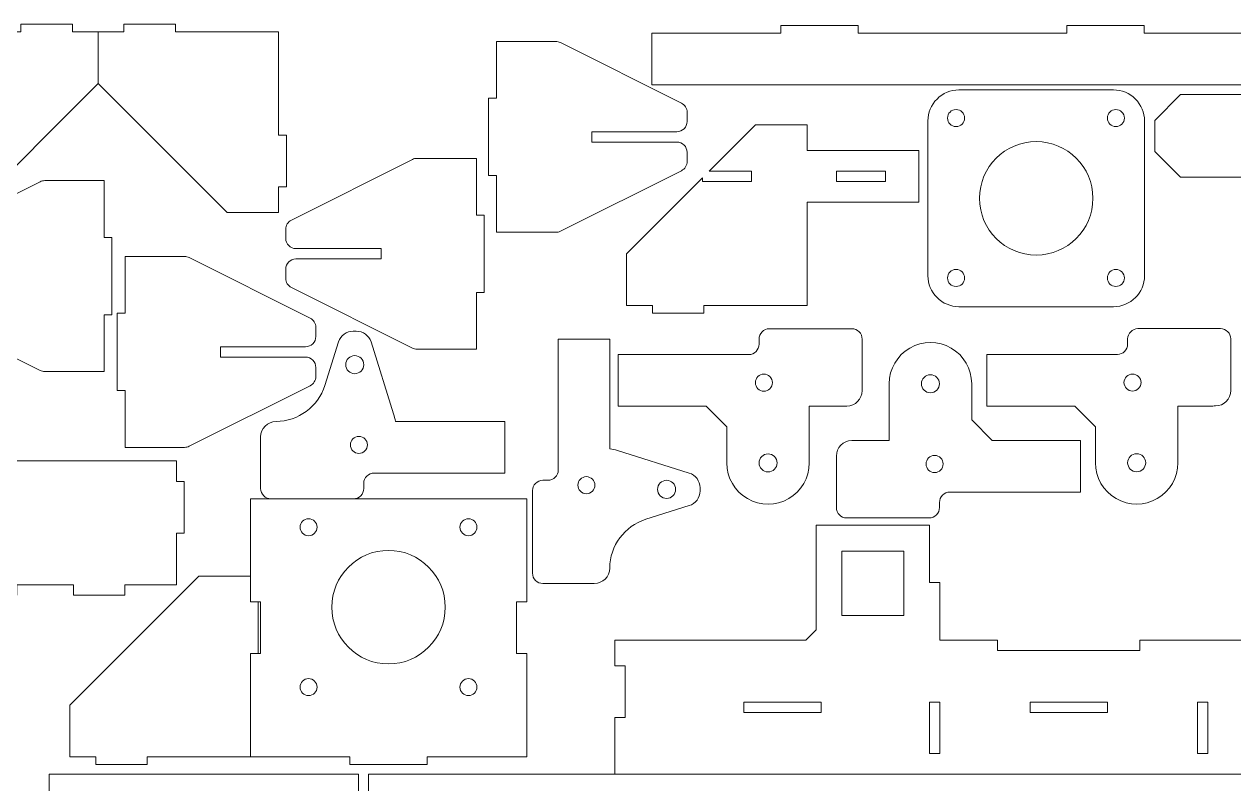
# Model space of a CAD drawing. Header units: millimetres. Extents: x -607 to 602, y -457 to -156.
# Drawn here: x 125.7 to 360.3, y -304.8 to -157.6 of the extents above; entities that cross this region are included whole.
import ezdxf
from ezdxf.lldxf.tags import DXFTag

# ---------------------------------------------------------------- set-up
doc = ezdxf.new("R2010")
doc.units = ezdxf.units.MM
doc.header["$MEASUREMENT"] = 0
doc.layers.add('Default', color=7, linetype='Continuous')
tags = doc.linetypes.add('New Line1', pattern=[4.6, 3.1, -1.5]).pattern_tags.tags
tags[6:7] = [DXFTag(74, 4), DXFTag(75, 0), DXFTag(340, '0'), DXFTag(46, 1.0), DXFTag(50, 0.0), DXFTag(44, 0.0), DXFTag(45, 0.0)]
tags[4:5] = [DXFTag(74, 4), DXFTag(75, 0), DXFTag(340, '0'), DXFTag(46, 1.0), DXFTag(50, 0.0), DXFTag(44, 0.0), DXFTag(45, 0.0)]

msp = doc.modelspace()

# ---------------------------------------------------------------- linework, layer by layer
at = {"layer": 'Default', "color": 250, "lineweight": 9}
for points in [[(115.0572, -194.1118), (105.0573, -194.1118), (105.0573, -189.1117), (103.5573, -189.1118), (103.5573, -179.1118), (105.0573, -179.1118), (105.0573, -159.1118), (125.0573, -159.1118), (125.0574, -157.6118), (135.0573, -157.6118), (135.0573, -159.1118), (140.0573, -159.1118), (140.0573, -169.1118), (115.0572, -194.1118)], [(165.0573, -194.1118), (175.0573, -194.1118), (175.0573, -189.1118), (176.5573, -189.1118), (176.5573, -179.1118), (175.0573, -179.1119), (175.0573, -159.1118), (155.0573, -159.1118), (155.0573, -157.6118), (145.0573, -157.6118), (145.0573, -159.1118), (140.0573, -159.1118), (140.0573, -169.1118), (165.0573, -194.1118)], [(423.4518, -169.3371), (247.4518, -169.3371), (247.4518, -159.3371), (272.4518, -159.3371), (272.4518, -157.8371), (287.4518, -157.8371), (287.4518, -159.3371), (327.9518, -159.3371), (327.9518, -157.8371), (342.9518, -157.8371), (342.9518, -159.3371), (383.4518, -159.3371), (383.4518, -157.8371), (398.4518, -157.8371), (398.4518, -159.3371), (423.4518, -159.3371)], [(215.789, -171.9468), (217.289, -171.9468), (217.289, -160.9468), (228.8169, -160.9468)], [(229.7113, -161.1579), (253.1834, -172.894)], [(337.0064, -170.3588), (307.0064, -170.3588)], [(363.9988, -187.2666), (349.9988, -187.2666), (344.9988, -182.2666), (344.9988, -176.2666), (349.9988, -171.2666), (391.9998, -171.2666)], [(228.8169, -197.9468), (217.289, -197.9468), (217.289, -186.9468), (215.789, -186.9468), (215.789, -171.9468)], [(254.289, -174.6828), (254.289, -176.4468)], [(257.2657, -188.1188), (266.7657, -188.1188), (266.7657, -186.1188), (258.5565, -186.1188), (267.5565, -177.1188), (277.5565, -177.1188), (277.5565, -182.1188), (299.2657, -182.1188), (299.2657, -192.1188), (277.5565, -192.1188), (277.5565, -212.1188), (257.5565, -212.1188), (257.5565, -213.6188), (247.5565, -213.6188), (247.5565, -212.1188), (242.5565, -212.1188), (242.5565, -202.1188), (257.2657, -187.4097), (257.2657, -188.1188)], [(301.0064, -176.3588), (301.0064, -206.3588)], [(343.0064, -206.3588), (343.0064, -176.3588)], [(252.289, -178.4468), (235.789, -178.4468), (235.789, -180.4468), (252.289, -180.4468)], [(254.289, -182.4468), (254.289, -184.2107)], [(201.003, -183.8265), (177.5309, -195.5626)], [(201.8974, -220.6154), (213.4253, -220.6154), (213.4253, -209.6154), (214.9253, -209.6154), (214.9253, -194.6154), (213.4253, -194.6154), (213.4253, -183.6154), (201.8974, -183.6154)], [(253.1834, -185.9996), (229.7113, -197.7356)], [(105.3386, -199.88), (128.8107, -188.1439)], [(129.7051, -187.9328), (141.233, -187.9328), (141.233, -198.9328), (142.733, -198.9328), (142.733, -213.9328)], [(176.4253, -197.3514), (176.4253, -199.1154)], [(178.4253, -201.1154), (194.9253, -201.1154), (194.9253, -203.1154), (178.4253, -203.1154)], [(156.7996, -202.6312), (145.2718, -202.6312), (145.2718, -213.6312), (143.7718, -213.6312), (143.7718, -228.6312), (145.2718, -228.6312), (145.2718, -239.6312), (156.7996, -239.6312)], [(181.1662, -214.5784), (157.6941, -202.8424)], [(176.4253, -205.1154), (176.4253, -206.8793)], [(177.5309, -208.6682), (201.003, -220.4042)], [(128.8107, -224.7216), (105.3386, -212.9856)], [(307.0064, -212.3588), (337.0064, -212.3588)], [(142.733, -213.9328), (141.233, -213.9328), (141.233, -224.9328), (129.7051, -224.9328)], [(182.2718, -218.1312), (182.2718, -216.3673)], [(190.1228, -217.1011), (189.5264, -217.1011)], [(286.2413, -216.6425), (270.2413, -216.6425)], [(357.7395, -216.6188), (341.7395, -216.6188)], [(124.2584, -242.2486), (155.2584, -242.2486), (155.2584, -246.2496), (156.7584, -246.2496), (156.7584, -256.2496), (155.2584, -256.2496), (155.2584, -266.2496), (145.2584, -266.2496), (145.2584, -268.2496), (135.2584, -268.2496), (135.2584, -266.2496), (124.2584, -266.2496), (124.2584, -268.2496), (114.2584, -268.2496), (114.2584, -266.2496), (104.2584, -266.2496), (104.2584, -224.2486), (109.2584, -219.2486), (115.2584, -219.2486), (120.2584, -224.2486), (120.2584, -238.2486), (124.2584, -242.2486)], [(180.2718, -222.1312), (163.7718, -222.1312), (163.7718, -220.1312), (180.2718, -220.1312)], [(186.6645, -219.2016), (184.0195, -227.6174)], [(197.3646, -233.1372), (192.9848, -219.2016)], [(229.3001, -244.0181), (229.3001, -218.6746), (239.2824, -218.6746), (239.2824, -239.8838)], [(268.2413, -218.6425), (268.2413, -219.6425)], [(288.2413, -228.6247), (288.2413, -218.6425), (288.2413, -228.6247)], [(339.7395, -218.6188), (339.7395, -219.6188)], [(359.7395, -228.601), (359.7395, -218.6188), (359.7395, -228.601)], [(266.2413, -221.6425), (240.8978, -221.6425), (240.8978, -231.6425), (257.9913, -231.6425), (261.9913, -235.6425), (261.9913, -242.6425)], [(337.7395, -221.6188), (312.396, -221.6188), (312.396, -231.6188), (329.4895, -231.6188), (333.4895, -235.6188), (333.4895, -242.6188)], [(182.2718, -225.8952), (182.2718, -224.1312)], [(293.489, -227.2997), (293.4889, -238.2997), (286.7452, -238.2997)], [(305.239, -248.2997), (330.5825, -248.2997), (330.5825, -238.2997), (313.489, -238.2997), (309.489, -234.2997), (309.489, -227.2997)], [(157.6941, -239.4201), (181.1662, -227.684)], [(284.735, -231.6425), (277.9913, -231.6425), (277.9913, -242.6425), (277.9913, -231.6425)], [(356.2332, -231.6188), (349.4895, -231.6188), (349.4895, -242.6188), (349.4895, -231.6188)], [(193.5746, -244.6011), (218.9181, -244.6011), (218.9181, -234.6188), (197.7089, -234.6188)], [(171.5746, -237.6188), (171.5746, -247.6011)], [(240.764, -240.2281), (254.6996, -244.6079)], [(283.239, -241.3175), (283.239, -251.2997), (283.239, -241.3175)], [(226.3001, -246.0181), (227.3001, -246.0181)], [(191.5746, -247.6011), (191.5746, -246.6011)], [(224.3001, -264.0181), (224.3001, -248.0181)], [(256.8001, -247.4699), (256.8001, -248.0663)], [(188.8732, -301.1011), (188.8732, -299.6011), (169.5732, -299.6011), (169.5732, -279.6011), (171.5732, -279.6011), (171.5732, -269.6011), (169.5732, -269.6011), (169.5732, -249.6011), (223.1732, -249.6011), (223.1732, -269.6011), (221.1732, -269.6011), (221.1732, -279.6011), (223.1732, -279.6011), (223.1732, -299.6011), (203.8732, -299.6011), (203.8732, -301.1011), (188.8732, -301.1011)], [(254.6996, -250.9282), (246.2838, -253.5732)], [(303.239, -251.2997), (303.239, -250.2997)], [(285.2389, -253.2997), (301.239, -253.2997)], [(303.3001, -265.8463), (303.3001, -276.9868), (314.4776, -276.9868), (314.4776, -278.9857), (342.1226, -278.9857), (342.1226, -276.9868), (416.3001, -276.9868), (416.3001, -281.9868), (414.3001, -281.9868), (414.3001, -291.9868), (416.3001, -291.9868), (416.3001, -302.9868), (240.3001, -302.9868), (240.3001, -291.9868), (242.3001, -291.9868), (242.3001, -281.9868), (240.3001, -281.9868), (240.3001, -276.9868), (277.3001, -276.9868), (279.3001, -274.9868), (279.3001, -254.7368), (301.3001, -254.7368), (301.3001, -265.8463), (303.3001, -265.8463)], [(169.5732, -299.6011), (149.5732, -299.6011), (149.5732, -301.1011), (139.5732, -301.1011), (139.5732, -299.6011), (134.5732, -299.6011), (134.5732, -289.6011), (159.5732, -264.6011), (169.5732, -264.6011)], [(236.2824, -266.0181), (226.3001, -266.0181)], [(169.5732, -269.6011), (171.0732, -269.6011), (171.0732, -279.6011), (169.5732, -279.6011)], [(167.938, -339.9868), (130.5214, -314.9868), (130.5214, -302.9868), (190.5214, -302.9868), (190.5214, -321.4868), (192.5214, -321.4868), (192.5214, -302.9868), (397.5214, -302.9868), (397.5214, -321.4868), (399.5214, -321.4868), (399.5214, -302.9868), (450.5214, -302.9868), (450.5214, -307.9868), (418.5214, -339.9868)]]:
    msp.add_lwpolyline(points, dxfattribs=at)
at = {"layer": 'Default', "color": 240, "lineweight": 9}
for points in [[(292.7657, -188.1188), (283.2657, -188.1188), (283.2657, -186.1188), (292.7657, -186.1188), (292.7657, -188.1188)], [(284.3001, -259.7368), (284.3001, -272.2368), (296.3001, -272.2368), (296.3001, -259.7368), (284.3001, -259.7368)], [(280.3001, -290.9868), (280.3001, -288.9868), (265.3001, -288.9868), (265.3001, -290.9868), (280.3001, -290.9868)], [(301.3001, -288.9857), (301.3001, -298.9857), (303.3001, -298.9857), (303.3001, -288.9857), (301.3001, -288.9857)], [(335.8001, -290.9868), (320.8001, -290.9868), (320.8001, -288.9868), (335.8001, -288.9868), (335.8001, -290.9868)], [(353.3001, -288.9857), (353.3001, -298.9857), (355.3001, -298.9857), (355.3001, -288.9857), (353.3001, -288.9857)]]:
    msp.add_lwpolyline(points, dxfattribs=at)
at = {"layer": 'Default', "color": 250, "linetype": 'New Line1', "lineweight": 9}
msp.add_lwpolyline([(293.4889, -227.2997), (293.4889, -238.2997)], dxfattribs=at)
at = {"layer": 'Default', "color": 250, "lineweight": 9}
for points in [[(228.8169, -160.9468), (229.1274, -160.9468), (229.4336, -161.0191), (229.7113, -161.1579)], [(253.1834, -172.894), (253.861, -173.2328), (254.289, -173.9253), (254.289, -174.6828)], [(201.8974, -183.6154), (201.5869, -183.6154), (201.2807, -183.6877), (201.003, -183.8265)], [(254.289, -184.2107), (254.289, -184.9683), (253.861, -185.6608), (253.1834, -185.9996)], [(128.8107, -188.1439), (129.0884, -188.0051), (129.3946, -187.9328), (129.7051, -187.9328)], [(177.5309, -195.5626), (176.8533, -195.9014), (176.4253, -196.5939), (176.4253, -197.3514)], [(229.7113, -197.7356), (229.4336, -197.8745), (229.1274, -197.9468), (228.8169, -197.9468)], [(157.6941, -202.8424), (157.4164, -202.7035), (157.1101, -202.6312), (156.7996, -202.6312)], [(178.4253, -203.1154), (177.3207, -203.1154), (176.4253, -204.0108), (176.4253, -205.1154)], [(337.0064, -212.3588), (340.3201, -212.3588), (343.0064, -209.6725), (343.0064, -206.3588)], [(176.4253, -206.8793), (176.4253, -207.6369), (176.8533, -208.3294), (177.5309, -208.6682)], [(182.2718, -216.3673), (182.2718, -215.6097), (181.8438, -214.9172), (181.1662, -214.5784)], [(180.2718, -220.1312), (181.3763, -220.1312), (182.2718, -219.2358), (182.2718, -218.1312)], [(189.5264, -217.1011), (188.2161, -217.1011), (187.0573, -217.9515), (186.6645, -219.2016)], [(192.9848, -219.2016), (192.5919, -217.9515), (191.4332, -217.1011), (190.1228, -217.1011)], [(288.2413, -218.6425), (288.2413, -217.5379), (287.3459, -216.6425), (286.2413, -216.6425)], [(359.7395, -218.6188), (359.7395, -217.5142), (358.8441, -216.6188), (357.7395, -216.6188)], [(201.003, -220.4042), (201.2807, -220.5431), (201.5869, -220.6154), (201.8974, -220.6154)], [(129.7051, -224.9328), (129.3946, -224.9328), (129.0884, -224.8605), (128.8107, -224.7216)], [(181.1662, -227.684), (181.8438, -227.3452), (182.2718, -226.6527), (182.2718, -225.8952)], [(197.7089, -234.6188), (197.6319, -234.1169), (197.5168, -233.6216), (197.3646, -233.1372)], [(156.7996, -239.6312), (157.1101, -239.6312), (157.4164, -239.5589), (157.6941, -239.4201)], [(239.2824, -239.8838), (239.7843, -239.9608), (240.2796, -240.0759), (240.764, -240.2281)], [(254.6996, -244.6079), (255.9497, -245.0008), (256.8001, -246.1595), (256.8001, -247.4699)], [(256.8001, -248.0663), (256.8001, -249.3766), (255.9497, -250.5354), (254.6996, -250.9282)], [(283.239, -251.2997), (283.239, -252.4043), (284.1344, -253.2997), (285.2389, -253.2997)], [(246.2838, -253.5732), (242.1426, -254.8747), (239.314, -258.6993), (239.2823, -263.04)], [(239.2823, -263.04), (239.2702, -264.6883), (237.9307, -266.0181), (236.2824, -266.0181)]]:
    msp.add_open_spline(points, degree=3, dxfattribs=at)
for points, knots in [([(307.0064, -170.3588), (305.4151, -170.3588), (303.889, -170.9909), (302.7638, -172.1161), (301.6386, -173.2413), (301.0064, -174.7675), (301.0064, -176.3588)], [0, 0, 0, 0, 1, 1, 1, 2, 2, 2, 2]), ([(343.0064, -176.3588), (343.0064, -174.7675), (342.3743, -173.2413), (341.2491, -172.1161), (340.1238, -170.9909), (338.5977, -170.3588), (337.0064, -170.3588)], [0, 0, 0, 0, 1, 1, 1, 2, 2, 2, 2]), ([(254.289, -176.4468), (254.289, -176.9772), (254.0783, -177.4859), (253.7032, -177.861), (253.3282, -178.2361), (252.8194, -178.4468), (252.289, -178.4468)], [0, 0, 0, 0, 1, 1, 1, 2, 2, 2, 2]), ([(252.289, -180.4468), (252.8194, -180.4468), (253.3282, -180.6575), (253.7032, -181.0326), (254.0783, -181.4076), (254.289, -181.9163), (254.289, -182.4468)], [0, 0, 0, 0, 1, 1, 1, 2, 2, 2, 2]), ([(176.4253, -199.1154), (176.4253, -199.6458), (176.636, -200.1545), (177.0111, -200.5296), (177.3862, -200.9047), (177.8949, -201.1154), (178.4253, -201.1154)], [0, 0, 0, 0, 1, 1, 1, 2, 2, 2, 2]), ([(301.0064, -206.3588), (301.0064, -207.9501), (301.6386, -209.4762), (302.7638, -210.6014), (303.889, -211.7266), (305.4151, -212.3588), (307.0064, -212.3588)], [0, 0, 0, 0, 1, 1, 1, 2, 2, 2, 2]), ([(270.2413, -216.6425), (269.7109, -216.6425), (269.2022, -216.8532), (268.8271, -217.2283), (268.452, -217.6033), (268.2413, -218.112), (268.2413, -218.6425)], [0, 0, 0, 0, 1, 1, 1, 2, 2, 2, 2]), ([(341.7395, -216.6188), (341.2091, -216.6188), (340.7004, -216.8295), (340.3253, -217.2046), (339.9502, -217.5796), (339.7395, -218.0883), (339.7395, -218.6188)], [0, 0, 0, 0, 1, 1, 1, 2, 2, 2, 2]), ([(268.2413, -219.6425), (268.2413, -220.1729), (268.0306, -220.6816), (267.6555, -221.0567), (267.2805, -221.4318), (266.7718, -221.6425), (266.2413, -221.6425)], [0, 0, 0, 0, 1, 1, 1, 2, 2, 2, 2]), ([(309.489, -227.2997), (309.489, -224.4416), (307.9642, -221.8006), (305.489, -220.3715), (303.0137, -218.9424), (299.9642, -218.9424), (297.489, -220.3715), (295.0137, -221.8006), (293.489, -224.4416), (293.489, -227.2997)], [0, 0, 0, 0, 1, 1, 1, 2, 2, 2, 3, 3, 3, 3]), ([(339.7395, -219.6188), (339.7395, -220.1492), (339.5288, -220.6579), (339.1537, -221.033), (338.7787, -221.4081), (338.27, -221.6188), (337.7395, -221.6188)], [0, 0, 0, 0, 1, 1, 1, 2, 2, 2, 2]), ([(182.2718, -224.1312), (182.2718, -223.6008), (182.0611, -223.0921), (181.686, -222.717), (181.3109, -222.3419), (180.8022, -222.1312), (180.2718, -222.1312)], [0, 0, 0, 0, 1, 1, 1, 2, 2, 2, 2]), ([(184.0195, -227.6174), (182.718, -231.7586), (178.8934, -234.5872), (174.5527, -234.6189), (172.9044, -234.631), (171.5746, -235.9705), (171.5746, -237.6188)], [0, 0, 0, 0, 1, 1, 1, 2, 2, 2, 2]), ([(288.2413, -228.6247), (288.2413, -230.273), (286.9115, -231.6126), (285.2633, -231.6246), (285.0871, -231.6259), (284.9109, -231.6319), (284.735, -231.6425)], [0, 0, 0, 0, 1, 1, 1, 2, 2, 2, 2]), ([(359.7395, -228.601), (359.7395, -230.2493), (358.4097, -231.5889), (356.7615, -231.6009), (356.5853, -231.6022), (356.4091, -231.6082), (356.2332, -231.6188)], [0, 0, 0, 0, 1, 1, 1, 2, 2, 2, 2]), ([(286.7452, -238.2997), (286.5694, -238.3103), (286.3932, -238.3163), (286.217, -238.3175), (284.5688, -238.3296), (283.239, -239.6692), (283.239, -241.3175)], [0, 0, 0, 0, 1, 1, 1, 2, 2, 2, 2]), ([(261.9913, -242.6425), (261.9913, -245.5006), (263.5161, -248.1416), (265.9913, -249.5707), (268.4665, -250.9997), (271.5161, -250.9997), (273.9913, -249.5707), (276.4665, -248.1416), (277.9913, -245.5006), (277.9913, -242.6425)], [0, 0, 0, 0, 1, 1, 1, 2, 2, 2, 3, 3, 3, 3]), ([(333.4895, -242.6188), (333.4895, -245.4769), (335.0143, -248.1179), (337.4895, -249.547), (339.9647, -250.976), (343.0143, -250.976), (345.4895, -249.547), (347.9647, -248.1179), (349.4895, -245.4769), (349.4895, -242.6188)], [0, 0, 0, 0, 1, 1, 1, 2, 2, 2, 3, 3, 3, 3]), ([(191.5746, -246.6011), (191.5746, -246.0706), (191.7853, -245.5619), (192.1604, -245.1869), (192.5355, -244.8118), (193.0442, -244.6011), (193.5746, -244.6011)], [0, 0, 0, 0, 1, 1, 1, 2, 2, 2, 2]), ([(224.3001, -248.0181), (224.3001, -247.4876), (224.5108, -246.9789), (224.8859, -246.6039), (225.261, -246.2288), (225.7697, -246.0181), (226.3001, -246.0181)], [0, 0, 0, 0, 1, 1, 1, 2, 2, 2, 2]), ([(227.3001, -246.0181), (227.8306, -246.0181), (228.3393, -245.8074), (228.7143, -245.4323), (229.0894, -245.0572), (229.3001, -244.5485), (229.3001, -244.0181)], [0, 0, 0, 0, 1, 1, 1, 2, 2, 2, 2]), ([(171.5746, -247.6011), (171.5746, -248.1315), (171.7853, -248.6402), (172.1604, -249.0153), (172.5355, -249.3904), (173.0442, -249.6011), (173.5746, -249.6011)], [0, 0, 0, 0, 1, 1, 1, 2, 2, 2, 2]), ([(189.5746, -249.6011), (190.1051, -249.6011), (190.6138, -249.3904), (190.9888, -249.0153), (191.3639, -248.6402), (191.5746, -248.1315), (191.5746, -247.6011)], [0, 0, 0, 0, 1, 1, 1, 2, 2, 2, 2]), ([(303.239, -250.2997), (303.239, -249.7693), (303.4497, -249.2606), (303.8247, -248.8855), (304.1998, -248.5104), (304.7085, -248.2997), (305.239, -248.2997)], [0, 0, 0, 0, 1, 1, 1, 2, 2, 2, 2]), ([(301.239, -253.2997), (301.7694, -253.2997), (302.2781, -253.089), (302.6532, -252.7139), (303.0282, -252.3389), (303.239, -251.8301), (303.239, -251.2997)], [0, 0, 0, 0, 1, 1, 1, 2, 2, 2, 2]), ([(226.3001, -266.0181), (225.7697, -266.0181), (225.261, -265.8074), (224.8859, -265.4323), (224.5108, -265.0572), (224.3001, -264.5485), (224.3001, -264.0181)], [0, 0, 0, 0, 1, 1, 1, 2, 2, 2, 2])]:
    msp.add_open_spline(points, degree=3, knots=knots, dxfattribs=at)
at = {"layer": 'Default', "color": 240, "lineweight": 9}
for points in [[(308.1026, -175.7995), (308.1026, -174.8883), (307.3638, -174.1495), (306.4526, -174.1495), (305.5413, -174.1495), (304.8026, -174.8883), (304.8026, -175.7995), (304.8026, -176.7108), (305.5413, -177.4495), (306.4526, -177.4495), (307.3638, -177.4496), (308.1026, -176.7108), (308.1026, -175.7996)], [(339.1026, -175.7995), (339.1026, -174.8883), (338.3638, -174.1495), (337.4526, -174.1495), (336.5413, -174.1495), (335.8026, -174.8883), (335.8026, -175.7995), (335.8026, -176.7108), (336.5413, -177.4495), (337.4526, -177.4495), (338.3638, -177.4496), (339.1026, -176.7108), (339.1026, -175.7996)], [(333.0064, -191.3588), (333.0064, -185.2836), (328.0816, -180.3588), (322.0064, -180.3588), (315.9313, -180.3588), (311.0064, -185.2836), (311.0064, -191.3587), (311.0064, -197.4339), (315.9312, -202.3587), (322.0064, -202.3588), (328.0815, -202.3588), (333.0064, -197.434), (333.0064, -191.3588)], [(308.1026, -206.7995), (308.1026, -205.8883), (307.3638, -205.1495), (306.4526, -205.1495), (305.5413, -205.1495), (304.8026, -205.8883), (304.8026, -206.7995), (304.8026, -207.7108), (305.5413, -208.4495), (306.4526, -208.4495), (307.3638, -208.4496), (308.1026, -207.7108), (308.1026, -206.7996)], [(339.1026, -206.7995), (339.1026, -205.8883), (338.3638, -205.1495), (337.4526, -205.1495), (336.5413, -205.1495), (335.8026, -205.8883), (335.8026, -206.7995), (335.8026, -207.7108), (336.5413, -208.4495), (337.4526, -208.4495), (338.3638, -208.4496), (339.1026, -207.7108), (339.1026, -206.7996)], [(189.8246, -221.8511), (188.8581, -221.8511), (188.0746, -222.6346), (188.0746, -223.6011), (188.0746, -224.5676), (188.8581, -225.3511), (189.8246, -225.3511), (190.7911, -225.3511), (191.5746, -224.5676), (191.5746, -223.6011), (191.5746, -222.6346), (190.7911, -221.8511), (189.8246, -221.8511)], [(269.1821, -225.4386), (268.2708, -225.4386), (267.5321, -226.1774), (267.5321, -227.0886), (267.5321, -227.9999), (268.2708, -228.7386), (269.1821, -228.7386), (270.0934, -228.7386), (270.8321, -227.9999), (270.8321, -227.0886), (270.8321, -226.1774), (270.0934, -225.4386), (269.1821, -225.4386)], [(301.489, -229.0497), (302.4554, -229.0497), (303.2389, -228.2662), (303.239, -227.2997), (303.239, -226.3332), (302.4555, -225.5497), (301.489, -225.5497), (300.5225, -225.5497), (299.739, -226.3332), (299.739, -227.2997), (299.7389, -228.2662), (300.5224, -229.0497), (301.4889, -229.0497)], [(340.6803, -225.4149), (339.769, -225.4149), (339.0303, -226.1537), (339.0303, -227.0649), (339.0303, -227.9762), (339.769, -228.7149), (340.6803, -228.7149), (341.5916, -228.7149), (342.3303, -227.9762), (342.3303, -227.0649), (342.3303, -226.1537), (341.5916, -225.4149), (340.6803, -225.4149)], [(190.6339, -237.5049), (189.7226, -237.5049), (188.9839, -238.2436), (188.9839, -239.1549), (188.9839, -240.0662), (189.7226, -240.8049), (190.6338, -240.8049), (191.5451, -240.8049), (192.2838, -240.0662), (192.2839, -239.1549), (192.2839, -238.2436), (191.5451, -237.5049), (190.6339, -237.5049)], [(269.9913, -240.8925), (269.0248, -240.8925), (268.2413, -241.676), (268.2413, -242.6425), (268.2413, -243.609), (269.0248, -244.3925), (269.9913, -244.3925), (270.9578, -244.3925), (271.7413, -243.609), (271.7413, -242.6425), (271.7413, -241.676), (270.9578, -240.8925), (269.9913, -240.8925)], [(302.2982, -244.5035), (303.2094, -244.5035), (303.9482, -243.7648), (303.9482, -242.8536), (303.9482, -241.9423), (303.2094, -241.2036), (302.2982, -241.2035), (301.3869, -241.2035), (300.6482, -241.9423), (300.6482, -242.8535), (300.6482, -243.7648), (301.3869, -244.5035), (302.2982, -244.5035)], [(341.4895, -240.8688), (340.523, -240.8688), (339.7395, -241.6523), (339.7395, -242.6188), (339.7395, -243.5853), (340.523, -244.3688), (341.4895, -244.3688), (342.456, -244.3688), (343.2395, -243.5853), (343.2395, -242.6188), (343.2395, -241.6523), (342.456, -240.8688), (341.4895, -240.8688)], [(236.3963, -246.9588), (236.3963, -247.8701), (235.6576, -248.6088), (234.7463, -248.6088), (233.835, -248.6088), (233.0963, -247.8701), (233.0963, -246.9589), (233.0963, -246.0476), (233.835, -245.3089), (234.7463, -245.3088), (235.6576, -245.3088), (236.3963, -246.0476), (236.3963, -246.9588)], [(252.0501, -247.7681), (252.0501, -248.7346), (251.2666, -249.5181), (250.3001, -249.5181), (249.3336, -249.5181), (248.5501, -248.7346), (248.5501, -247.7681), (248.5501, -246.8016), (249.3336, -246.0181), (250.3001, -246.0181), (251.2666, -246.0181), (252.0501, -246.8016), (252.0501, -247.7681)], [(182.5232, -255.1011), (182.5232, -254.1899), (181.7845, -253.4511), (180.8732, -253.4511), (179.962, -253.4511), (179.2232, -254.1899), (179.2232, -255.1011), (179.2232, -256.0124), (179.962, -256.7511), (180.8732, -256.7511), (181.7845, -256.7511), (182.5232, -256.0124), (182.5232, -255.1012)], [(213.5232, -255.1011), (213.5232, -254.1899), (212.7845, -253.4511), (211.8732, -253.4511), (210.962, -253.4511), (210.2232, -254.1899), (210.2232, -255.1011), (210.2232, -256.0124), (210.962, -256.7511), (211.8732, -256.7511), (212.7845, -256.7511), (213.5232, -256.0124), (213.5232, -255.1012)], [(207.3732, -270.6011), (207.3732, -264.526), (202.4484, -259.6012), (196.3733, -259.6011), (190.2981, -259.6011), (185.3733, -264.526), (185.3732, -270.6011), (185.3732, -276.6762), (190.2981, -281.6011), (196.3732, -281.6011), (202.4483, -281.6012), (207.3732, -276.6763), (207.3732, -270.6012)], [(182.5232, -286.1011), (182.5232, -285.1899), (181.7845, -284.4511), (180.8732, -284.4511), (179.962, -284.4511), (179.2232, -285.1899), (179.2232, -286.1011), (179.2232, -287.0124), (179.962, -287.7511), (180.8732, -287.7511), (181.7845, -287.7511), (182.5232, -287.0124), (182.5232, -286.1012)], [(213.5232, -286.1011), (213.5232, -285.1899), (212.7845, -284.4511), (211.8732, -284.4511), (210.962, -284.4511), (210.2232, -285.1899), (210.2232, -286.1011), (210.2232, -287.0124), (210.962, -287.7511), (211.8732, -287.7511), (212.7845, -287.7511), (213.5232, -287.0124), (213.5232, -286.1012)]]:
    msp.add_open_spline(points, degree=3, knots=[0, 0, 0, 0, 1, 1, 1, 2, 2, 2, 3, 3, 3, 4, 4, 4, 4], dxfattribs=at)

doc.saveas('drawing.dxf')
